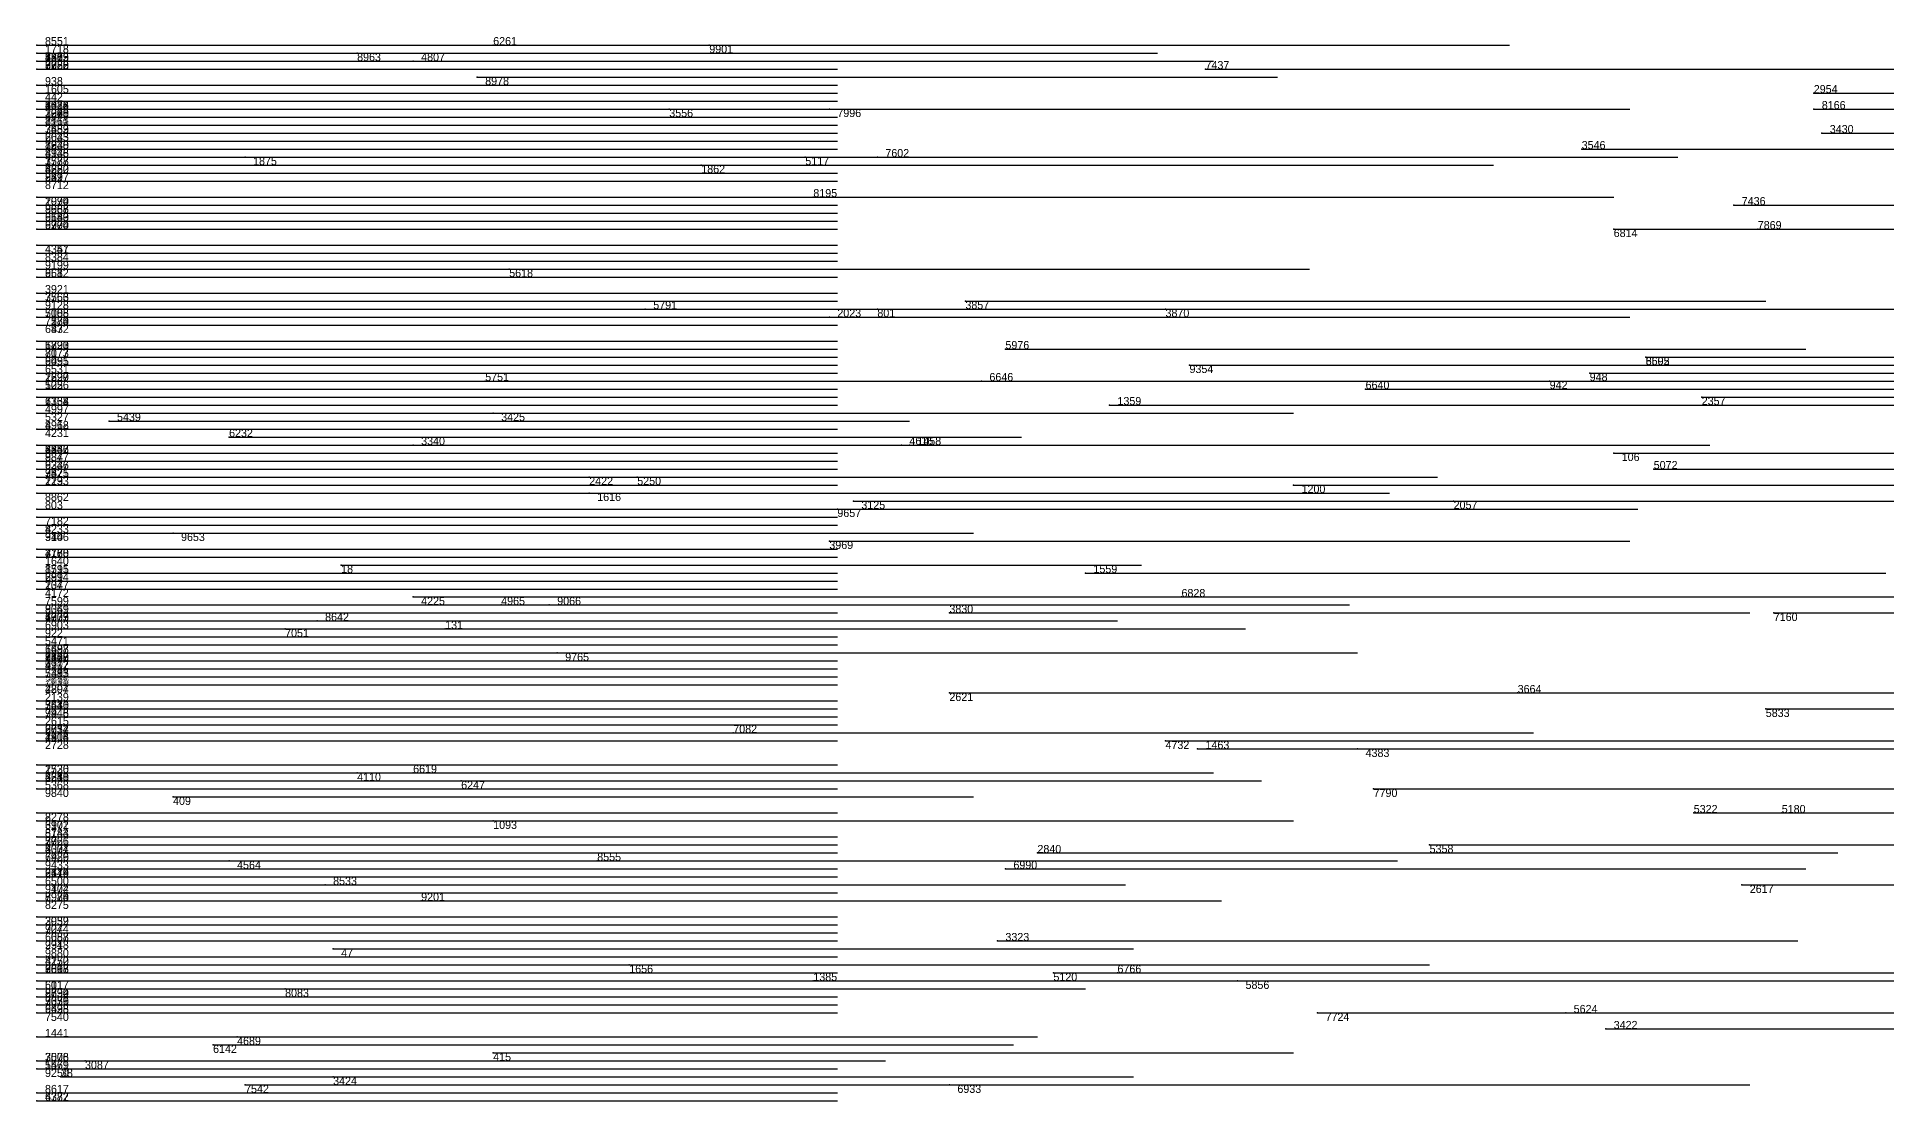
# Model space of a CAD drawing. Extents: x 0 to 1.1, y 0 to 1.
# Drawn here: x 0 to 0.231, y 0.365 to 0.498 of the extents above; entities that cross this region are included whole.
import ezdxf

# ---------------------------------------------------------------- set-up
doc = ezdxf.new("R2010")
doc.units = 0
for name, color, linetype in [('Normals', 1, 'CONTINUOUS'), ('Source_points', 5, 'CONTINUOUS'), ('Text', 3, 'CONTINUOUS')]:
    doc.layers.add(name, color=color, linetype=linetype)

msp = doc.modelspace()

# ---------------------------------------------------------------- linework, layer by layer
at = {"layer": 'Normals', "color": 1}
for p, q in [((0, 0.497, 0.115), (0.1, 0.497, 0.115)), ((0, 0.497, 0.124), (0.1, 0.497, 0.124)), ((0.057, 0.497), (0.157, 0.497)), ((0.084, 0.497, 1), (0.184, 0.497, 1)), ((0, 0.496, 0.75), (0.1, 0.496, 0.75)), ((0, 0.496, 0.703), (0.1, 0.496, 0.703)), ((0, 0.495, 0.282), (0.1, 0.495, 0.282)), ((0, 0.495, 0.206), (0.1, 0.495, 0.206)), ((0, 0.495, 0.222), (0.1, 0.495, 0.222)), ((0.04, 0.496, 1), (0.14, 0.496, 1)), ((0.047, 0.495, 1), (0.147, 0.495, 1)), ((0, 0.494, 0.915), (0.1, 0.494, 0.915)), ((0, 0.494, 0.859), (0.1, 0.494, 0.859)), ((0, 0.494, 0.504), (0.1, 0.494, 0.504)), ((0, 0.494, 0.788), (0.1, 0.494, 0.788)), ((0.055, 0.493, 1), (0.155, 0.493, 1)), ((0.146, 0.494), (0.246, 0.494)), ((0, 0.492, 0.397), (0.1, 0.492, 0.397)), ((0, 0.491, 0.244), (0.1, 0.491, 0.244)), ((0, 0.49, 0.317), (0.1, 0.49, 0.317)), ((0, 0.49, 0.351), (0.1, 0.49, 0.351)), ((0, 0.49, 0.236), (0.1, 0.49, 0.236)), ((0, 0.49, 0.406), (0.1, 0.49, 0.406)), ((0, 0.49, 0.598), (0.1, 0.49, 0.598)), ((0, 0.49, 0.043), (0.1, 0.49, 0.043)), ((0.222, 0.491, 1), (0.322, 0.491, 1)), ((0, 0.489, 0.403), (0.1, 0.489, 0.403)), ((0, 0.489, 0.364), (0.1, 0.489, 0.364)), ((0, 0.489, 0.81), (0.1, 0.489, 0.81)), ((0, 0.488, 0.457), (0.1, 0.488, 0.457)), ((0, 0.488, 0.54), (0.1, 0.488, 0.54)), ((0, 0.488, 0.784), (0.1, 0.488, 0.784)), ((0, 0.488, 0.733), (0.1, 0.488, 0.733)), ((0.079, 0.489), (0.179, 0.489)), ((0.099, 0.489, 1), (0.199, 0.489, 1)), ((0.222, 0.489, 1), (0.322, 0.489, 1)), ((0, 0.487, 0.708), (0.1, 0.487, 0.708)), ((0, 0.487, 0.75), (0.1, 0.487, 0.75)), ((0, 0.487, 0.615), (0.1, 0.487, 0.615)), ((0, 0.486, 0.681), (0.1, 0.486, 0.681)), ((0, 0.486, 0.288), (0.1, 0.486, 0.288)), ((0, 0.486, 0.526), (0.1, 0.486, 0.526)), ((0, 0.486, 0.17), (0.1, 0.486, 0.17)), ((0.223, 0.486, 1), (0.323, 0.486, 1)), ((0, 0.485, 0.298), (0.1, 0.485, 0.298)), ((0, 0.485, 0.062), (0.1, 0.485, 0.062)), ((0, 0.485, 0.829), (0.1, 0.485, 0.829)), ((0, 0.484, 0.345), (0.1, 0.484, 0.345)), ((0, 0.484, 0.492), (0.1, 0.484, 0.492)), ((0, 0.483, 0.397), (0.1, 0.483, 0.397)), ((0, 0.483, 0.171), (0.1, 0.483, 0.171)), ((0.026, 0.483, 1), (0.126, 0.483, 1)), ((0.096, 0.483), (0.196, 0.483)), ((0.105, 0.483), (0.205, 0.483)), ((0.193, 0.484, 1), (0.293, 0.484, 1)), ((0, 0.482, 0.201), (0.1, 0.482, 0.201)), ((0, 0.482, 0.498), (0.1, 0.482, 0.498)), ((0, 0.482, 0.392), (0.1, 0.482, 0.392)), ((0, 0.482, 0.511), (0.1, 0.482, 0.511)), ((0, 0.482, 0.972), (0.1, 0.482, 0.972)), ((0, 0.481, 0.32), (0.1, 0.481, 0.32)), ((0, 0.481, 0.352), (0.1, 0.481, 0.352)), ((0, 0.481, 0.568), (0.1, 0.481, 0.568)), ((0, 0.481, 0.486), (0.1, 0.481, 0.486)), ((0.083, 0.482), (0.182, 0.482)), ((0, 0.48, 0.696), (0.1, 0.48, 0.696)), ((0, 0.478, 0.29), (0.1, 0.478, 0.29)), ((0, 0.478, 0.904), (0.1, 0.478, 0.904)), ((0, 0.477, 0.29), (0.1, 0.477, 0.29)), ((0, 0.476, 0.871), (0.1, 0.476, 0.871)), ((0, 0.476, 0.091), (0.1, 0.476, 0.091)), ((0, 0.476, 0.941), (0.1, 0.476, 0.941)), ((0.097, 0.478, 1), (0.197, 0.478, 1)), ((0.212, 0.477, 1), (0.312, 0.477, 1)), ((0, 0.475, 0.691), (0.1, 0.475, 0.691)), ((0, 0.475, 0.028), (0.1, 0.475, 0.028)), ((0, 0.475, 0.784), (0.1, 0.475, 0.784)), ((0, 0.475, 0.563), (0.1, 0.475, 0.563)), ((0, 0.474, 0.416), (0.1, 0.474, 0.416)), ((0.197, 0.474, 1), (0.297, 0.474, 1)), ((0.215, 0.474), (0.315, 0.474)), ((0, 0.472, 0.97), (0.1, 0.472, 0.97)), ((0, 0.471, 0.38), (0.1, 0.471, 0.38)), ((0, 0.471, 0.977), (0.1, 0.471, 0.977)), ((0, 0.47, 0.473), (0.1, 0.47, 0.473)), ((0, 0.469, 0.927), (0.1, 0.469, 0.927)), ((0.059, 0.469), (0.159, 0.469)), ((0, 0.468, 0.269), (0.1, 0.468, 0.269)), ((0, 0.466, 0.596), (0.1, 0.466, 0.596)), ((0, 0.466, 0.388), (0.1, 0.466, 0.388)), ((0, 0.465, 0.653), (0.1, 0.465, 0.653)), ((0, 0.465, 0.626), (0.1, 0.465, 0.626)), ((0.116, 0.465), (0.216, 0.465)), ((0, 0.464, 0.75), (0.1, 0.464, 0.75)), ((0, 0.463, 0.663), (0.1, 0.463, 0.663)), ((0, 0.463, 0.76), (0.1, 0.463, 0.76)), ((0, 0.463, 0.989), (0.1, 0.463, 0.989)), ((0, 0.463, 0.537), (0.1, 0.463, 0.537)), ((0.076, 0.464), (0.176, 0.464)), ((0.099, 0.463), (0.199, 0.463)), ((0.105, 0.464, 1), (0.205, 0.464, 1)), ((0.141, 0.464, 1), (0.241, 0.464, 1)), ((0, 0.462, 0.921), (0.1, 0.462, 0.921)), ((0, 0.462, 0.493), (0.1, 0.462, 0.493)), ((0, 0.462, 0.621), (0.1, 0.462, 0.621)), ((0, 0.46, 0.678), (0.1, 0.46, 0.678)), ((0, 0.46, 0.135), (0.1, 0.46, 0.135)), ((0, 0.46, 0.265), (0.1, 0.46, 0.265)), ((0, 0.459, 0.966), (0.1, 0.459, 0.966)), ((0, 0.458, 0.119), (0.1, 0.458, 0.119)), ((0.121, 0.459), (0.221, 0.459)), ((0.201, 0.458), (0.301, 0.458)), ((0.201, 0.458, 1), (0.301, 0.458, 1)), ((0, 0.457, 0.559), (0.1, 0.457, 0.559)), ((0, 0.457, 0.351), (0.1, 0.457, 0.351)), ((0, 0.456, 0.272), (0.1, 0.456, 0.272)), ((0, 0.456, 0.716), (0.1, 0.456, 0.716)), ((0, 0.456, 0.779), (0.1, 0.456, 0.779)), ((0.144, 0.457, 1), (0.244, 0.457, 1)), ((0.194, 0.456), (0.294, 0.456)), ((0, 0.455, 0.742), (0.1, 0.455, 0.742)), ((0, 0.455, 0.28), (0.1, 0.455, 0.28)), ((0, 0.454, 0.961), (0.1, 0.454, 0.961)), ((0, 0.453, 0.633), (0.1, 0.453, 0.633)), ((0, 0.453, 0.045), (0.1, 0.453, 0.045)), ((0, 0.453, 0.614), (0.1, 0.453, 0.614)), ((0.056, 0.455), (0.156, 0.455)), ((0.118, 0.455), (0.218, 0.455)), ((0.166, 0.454, 1), (0.266, 0.454, 1)), ((0.189, 0.455, 1), (0.289, 0.455, 1)), ((0.208, 0.453), (0.308, 0.453)), ((0, 0.452, 0.82), (0.1, 0.452, 0.82)), ((0, 0.451, 0.278), (0.1, 0.451, 0.278)), ((0.057, 0.451, 1), (0.157, 0.451, 1)), ((0.134, 0.452), (0.234, 0.452)), ((0, 0.449, 0.173), (0.1, 0.449, 0.173)), ((0, 0.449, 0.067), (0.1, 0.449, 0.067)), ((0, 0.449, 0.185), (0.1, 0.449, 0.185)), ((0.009, 0.45, 1), (0.109, 0.45, 1)), ((0, 0.447, 0.327), (0.1, 0.447, 0.327)), ((0, 0.446, 0.726), (0.1, 0.446, 0.726)), ((0, 0.446, 0.662), (0.1, 0.446, 0.662)), ((0, 0.446, 0.996), (0.1, 0.446, 0.996)), ((0, 0.446, 0.62), (0.1, 0.446, 0.62)), ((0.024, 0.448), (0.123, 0.448)), ((0.047, 0.447, 1), (0.147, 0.447, 1)), ((0.108, 0.447), (0.208, 0.447)), ((0.109, 0.447, 1), (0.209, 0.447, 1)), ((0.197, 0.446, 1), (0.297, 0.446, 1)), ((0, 0.445, 0.927), (0.1, 0.445, 0.927)), ((0, 0.444, 0.56), (0.1, 0.444, 0.56)), ((0, 0.444, 0.406), (0.1, 0.444, 0.406)), ((0.202, 0.444, 1), (0.302, 0.444, 1)), ((0, 0.443, 0.672), (0.1, 0.443, 0.672)), ((0, 0.443, 0.887), (0.1, 0.443, 0.887)), ((0, 0.443, 0.816), (0.1, 0.443, 0.816)), ((0, 0.442, 0.635), (0.1, 0.442, 0.635)), ((0, 0.442, 0.739), (0.1, 0.442, 0.739)), ((0.069, 0.443), (0.169, 0.443)), ((0.075, 0.443), (0.175, 0.443)), ((0.157, 0.442), (0.257, 0.442)), ((0, 0.441, 0.356), (0.1, 0.441, 0.356)), ((0, 0.439, 0.577), (0.1, 0.439, 0.577)), ((0.069, 0.441), (0.169, 0.441)), ((0.1, 0.439), (0.2, 0.439)), ((0.102, 0.44), (0.202, 0.44)), ((0.177, 0.44, 1), (0.277, 0.44, 1)), ((0, 0.438, 0.335), (0.1, 0.438, 0.335)), ((0, 0.437, 0.994), (0.1, 0.437, 0.994)), ((0, 0.436, 0.968), (0.1, 0.436, 0.968)), ((0, 0.436, 0.058), (0.1, 0.436, 0.058)), ((0, 0.436, 0.289), (0.1, 0.436, 0.289)), ((0.017, 0.436), (0.117, 0.436)), ((0.099, 0.435, 1), (0.199, 0.435, 1)), ((0, 0.434, 0.604), (0.1, 0.434, 0.604)), ((0, 0.434, 0.323), (0.1, 0.434, 0.323)), ((0, 0.433, 0.885), (0.1, 0.433, 0.885)), ((0, 0.433, 0.624), (0.1, 0.433, 0.624)), ((0, 0.431, 0.294), (0.1, 0.431, 0.294)), ((0, 0.431, 0.013), (0.1, 0.431, 0.013)), ((0, 0.43, 0.625), (0.1, 0.43, 0.625)), ((0, 0.43, 0.939), (0.1, 0.43, 0.939)), ((0, 0.43, 0.217), (0.1, 0.43, 0.217)), ((0.038, 0.432, 1), (0.138, 0.432, 1)), ((0.131, 0.431, 1), (0.231, 0.431, 1)), ((0, 0.429, 0.906), (0.1, 0.429, 0.906)), ((0, 0.429, 0.42), (0.1, 0.429, 0.42)), ((0.047, 0.428), (0.147, 0.428)), ((0.143, 0.428, 1), (0.243, 0.428, 1)), ((0, 0.427, 0.135), (0.1, 0.427, 0.135)), ((0, 0.426, 0.275), (0.1, 0.426, 0.275)), ((0, 0.426, 0.993), (0.1, 0.426, 0.993)), ((0, 0.426, 0.402), (0.1, 0.426, 0.402)), ((0.058, 0.427), (0.158, 0.427)), ((0.064, 0.427, 1), (0.164, 0.427, 1)), ((0.114, 0.426, 1), (0.214, 0.426, 1)), ((0.217, 0.426, 1), (0.317, 0.426, 1)), ((0, 0.425, 0.292), (0.1, 0.425, 0.292)), ((0, 0.425, 0.085), (0.1, 0.425, 0.085)), ((0, 0.425, 0.852), (0.1, 0.425, 0.852)), ((0, 0.424, 0.065), (0.1, 0.424, 0.065)), ((0, 0.423, 0.783), (0.1, 0.423, 0.783)), ((0.031, 0.424, 1), (0.131, 0.424, 1)), ((0.035, 0.425, 1), (0.135, 0.425, 1)), ((0.051, 0.424), (0.151, 0.424)), ((0, 0.422, 0.817), (0.1, 0.422, 0.817)), ((0, 0.421, 0.175), (0.1, 0.421, 0.175)), ((0, 0.421, 0.468), (0.1, 0.421, 0.468)), ((0, 0.421, 0.435), (0.1, 0.421, 0.435)), ((0, 0.421, 0.811), (0.1, 0.421, 0.811)), ((0.065, 0.421, 1), (0.165, 0.421, 1)), ((0, 0.42, 0.908), (0.1, 0.42, 0.908)), ((0, 0.42, 0.445), (0.1, 0.42, 0.445)), ((0, 0.42, 0.72), (0.1, 0.42, 0.72)), ((0, 0.42, 0.012), (0.1, 0.42, 0.012)), ((0, 0.42, 0.409), (0.1, 0.42, 0.409)), ((0, 0.42, 0.938), (0.1, 0.42, 0.938)), ((0, 0.42, 0.53), (0.1, 0.42, 0.53)), ((0, 0.419, 0.673), (0.1, 0.419, 0.673)), ((0, 0.419, 0.88), (0.1, 0.419, 0.88)), ((0, 0.419, 0.44), (0.1, 0.419, 0.44)), ((0, 0.419, 0.572), (0.1, 0.419, 0.572)), ((0, 0.418, 0.523), (0.1, 0.418, 0.523)), ((0, 0.418, 0.171), (0.1, 0.418, 0.171)), ((0, 0.417, 0.184), (0.1, 0.417, 0.184)), ((0, 0.417, 0.442), (0.1, 0.417, 0.442)), ((0, 0.417, 0.776), (0.1, 0.417, 0.776)), ((0, 0.417, 0.504), (0.1, 0.417, 0.504)), ((0, 0.417, 0.705), (0.1, 0.417, 0.705)), ((0, 0.417, 0.104), (0.1, 0.417, 0.104)), ((0.114, 0.416, 1), (0.214, 0.416, 1)), ((0.185, 0.416, 1), (0.285, 0.416, 1)), ((0, 0.415, 0.181), (0.1, 0.415, 0.181)), ((0, 0.414, 0.318), (0.1, 0.414, 0.318)), ((0, 0.414, 0.093), (0.1, 0.414, 0.093)), ((0, 0.414, 0.337), (0.1, 0.414, 0.337)), ((0, 0.414, 0.913), (0.1, 0.414, 0.913)), ((0, 0.414, 0.774), (0.1, 0.414, 0.774)), ((0.216, 0.414, 1), (0.316, 0.414, 1)), ((0, 0.413, 0.303), (0.1, 0.413, 0.303)), ((0, 0.412, 0.71), (0.1, 0.412, 0.71)), ((0, 0.412, 0.167), (0.1, 0.412, 0.167)), ((0, 0.411, 0.214), (0.1, 0.411, 0.214)), ((0, 0.41, 0.604), (0.1, 0.41, 0.604)), ((0, 0.41, 0.571), (0.1, 0.41, 0.571)), ((0, 0.41, 0.836), (0.1, 0.41, 0.836)), ((0, 0.41, 0.855), (0.1, 0.41, 0.855)), ((0.087, 0.411, 1), (0.187, 0.411, 1)), ((0.141, 0.41, 1), (0.241, 0.41, 1)), ((0.145, 0.409, 1), (0.245, 0.409, 1)), ((0.165, 0.409), (0.265, 0.409)), ((0, 0.407, 0.138), (0.1, 0.407, 0.138)), ((0, 0.406, 0.991), (0.1, 0.406, 0.991)), ((0, 0.406, 0.103), (0.1, 0.406, 0.103)), ((0, 0.405, 0.288), (0.1, 0.405, 0.288)), ((0, 0.405, 0.068), (0.1, 0.405, 0.068)), ((0, 0.405, 0.113), (0.1, 0.405, 0.113)), ((0, 0.405, 0.857), (0.1, 0.405, 0.857)), ((0.04, 0.406), (0.14, 0.406)), ((0.047, 0.406, 1), (0.147, 0.406, 1)), ((0.053, 0.405), (0.153, 0.405)), ((0, 0.404, 0.401), (0.1, 0.404, 0.401)), ((0.017, 0.403, 1), (0.117, 0.403, 1)), ((0.167, 0.404), (0.267, 0.404)), ((0, 0.401, 0.976), (0.1, 0.401, 0.976)), ((0, 0.4, 0.953), (0.1, 0.4, 0.953)), ((0, 0.4, 0.564), (0.1, 0.4, 0.564)), ((0, 0.4, 0.927), (0.1, 0.4, 0.927)), ((0.057, 0.4, 1), (0.157, 0.4, 1)), ((0.207, 0.401), (0.307, 0.401)), ((0.218, 0.401, 1), (0.318, 0.401, 1)), ((0, 0.398, 0.277), (0.1, 0.398, 0.277)), ((0, 0.398, 0.891), (0.1, 0.398, 0.891)), ((0, 0.398, 0.418), (0.1, 0.398, 0.418)), ((0, 0.398, 0.711), (0.1, 0.398, 0.711)), ((0, 0.397, 0.986), (0.1, 0.397, 0.986)), ((0, 0.397, 0.74), (0.1, 0.397, 0.74)), ((0, 0.396, 0.248), (0.1, 0.396, 0.248)), ((0, 0.396, 0.488), (0.1, 0.396, 0.488)), ((0, 0.396, 0.471), (0.1, 0.396, 0.471)), ((0.125, 0.396, 1), (0.225, 0.396, 1)), ((0.174, 0.397), (0.274, 0.397)), ((0, 0.395, 0.727), (0.1, 0.395, 0.727)), ((0, 0.394, 0.531), (0.1, 0.394, 0.531)), ((0, 0.394, 0.054), (0.1, 0.394, 0.054)), ((0, 0.393, 0.623), (0.1, 0.393, 0.623)), ((0, 0.393, 1), (0.1, 0.393, 1)), ((0.024, 0.395, 1), (0.124, 0.395, 1)), ((0.07, 0.395), (0.17, 0.395)), ((0.121, 0.394, 1), (0.221, 0.394, 1)), ((0, 0.392, 0.793), (0.1, 0.392, 0.793)), ((0, 0.391, 0.035), (0.1, 0.391, 0.035)), ((0, 0.391, 0.978), (0.1, 0.391, 0.978)), ((0, 0.391, 0.579), (0.1, 0.391, 0.579)), ((0, 0.391, 0.818), (0.1, 0.391, 0.818)), ((0.036, 0.392), (0.136, 0.392)), ((0.213, 0.392, 1), (0.313, 0.392, 1)), ((0, 0.39, 0.438), (0.1, 0.39, 0.438)), ((0, 0.39, 0.119), (0.1, 0.39, 0.119)), ((0.048, 0.39), (0.148, 0.39)), ((0, 0.388, 0.187), (0.1, 0.388, 0.187)), ((0, 0.387, 0.996), (0.1, 0.387, 0.996)), ((0, 0.387, 0.561), (0.1, 0.387, 0.561)), ((0, 0.386, 0.189), (0.1, 0.386, 0.189)), ((0, 0.386, 0.006), (0.1, 0.386, 0.006)), ((0, 0.386, 0.931), (0.1, 0.386, 0.931)), ((0, 0.385, 0.157), (0.1, 0.385, 0.157)), ((0, 0.385, 0.776), (0.1, 0.385, 0.776)), ((0.037, 0.384), (0.137, 0.384)), ((0.12, 0.385), (0.22, 0.385)), ((0, 0.383, 0.264), (0.1, 0.383, 0.264)), ((0, 0.383, 0.604), (0.1, 0.383, 0.604)), ((0, 0.383, 0.062), (0.1, 0.383, 0.062)), ((0, 0.382, 0.637), (0.1, 0.382, 0.637)), ((0, 0.382, 0.602), (0.1, 0.382, 0.602)), ((0.074, 0.382), (0.174, 0.382)), ((0, 0.381, 0.722), (0.1, 0.381, 0.722)), ((0, 0.381, 0.037), (0.1, 0.381, 0.037)), ((0, 0.38, 0.227), (0.1, 0.38, 0.227)), ((0, 0.379, 0.495), (0.1, 0.379, 0.495)), ((0, 0.379, 0.396), (0.1, 0.379, 0.396)), ((0.031, 0.379), (0.131, 0.379)), ((0.097, 0.38, 1), (0.197, 0.38, 1)), ((0.127, 0.381, 1), (0.227, 0.381, 1)), ((0.135, 0.381, 1), (0.235, 0.381, 1)), ((0.15, 0.38), (0.25, 0.38)), ((0, 0.378, 0.598), (0.1, 0.378, 0.598)), ((0, 0.378, 0.752), (0.1, 0.378, 0.752)), ((0, 0.378, 0.716), (0.1, 0.378, 0.716)), ((0, 0.378, 0.377), (0.1, 0.378, 0.377)), ((0, 0.378, 0.494), (0.1, 0.378, 0.494)), ((0, 0.377, 0.562), (0.1, 0.377, 0.562)), ((0, 0.377, 0.357), (0.1, 0.377, 0.357)), ((0, 0.377, 0.488), (0.1, 0.377, 0.488)), ((0, 0.376, 0.777), (0.1, 0.376, 0.777)), ((0.16, 0.376), (0.26, 0.376)), ((0.191, 0.376, 1), (0.291, 0.376, 1)), ((0, 0.373, 0.199), (0.1, 0.373, 0.199)), ((0.022, 0.372), (0.122, 0.372)), ((0.025, 0.373), (0.125, 0.373)), ((0.196, 0.374, 1), (0.296, 0.374, 1)), ((0, 0.37, 0.797), (0.1, 0.37, 0.797)), ((0, 0.37, 0.355), (0.1, 0.37, 0.355)), ((0, 0.37, 0.311), (0.1, 0.37, 0.311)), ((0, 0.37, 0.838), (0.1, 0.37, 0.838)), ((0.006, 0.37, 1), (0.106, 0.37, 1)), ((0.057, 0.371), (0.157, 0.371)), ((0, 0.369, 0.216), (0.1, 0.369, 0.216)), ((0.003, 0.368, 1), (0.103, 0.368, 1)), ((0.037, 0.368, 1), (0.137, 0.368, 1)), ((0, 0.366, 0.739), (0.1, 0.366, 0.739)), ((0, 0.366, 0.808), (0.1, 0.366, 0.808)), ((0.026, 0.367), (0.126, 0.367)), ((0.114, 0.367, 1), (0.214, 0.367, 1)), ((0, 0.365, 0.681), (0.1, 0.365, 0.681))]:
    msp.add_line(p, q, dxfattribs=at)
at = {"layer": 'Source_points', "color": 5}
for p in [(0, 0.497, 0.115), (0, 0.497, 0.124), (0.057, 0.497), (0.084, 0.497, 1), (0, 0.496, 0.75), (0, 0.496, 0.703), (0, 0.495, 0.282), (0, 0.495, 0.206), (0, 0.495, 0.222), (0.04, 0.496, 1), (0.047, 0.495, 1), (0, 0.494, 0.915), (0, 0.494, 0.859), (0, 0.494, 0.504), (0, 0.494, 0.788), (0.055, 0.493, 1), (0.146, 0.494), (0, 0.492, 0.397), (0, 0.491, 0.244), (0, 0.49, 0.317), (0, 0.49, 0.351), (0, 0.49, 0.236), (0, 0.49, 0.406), (0, 0.49, 0.598), (0, 0.49, 0.043), (0.222, 0.491, 1), (0, 0.489, 0.403), (0, 0.489, 0.364), (0, 0.489, 0.81), (0, 0.488, 0.457), (0, 0.488, 0.54), (0, 0.488, 0.784), (0, 0.488, 0.733), (0.079, 0.489), (0.099, 0.489, 1), (0.222, 0.489, 1), (0, 0.487, 0.708), (0, 0.487, 0.75), (0, 0.487, 0.615), (0, 0.486, 0.681), (0, 0.486, 0.288), (0, 0.486, 0.526), (0, 0.486, 0.17), (0.223, 0.486, 1), (0, 0.485, 0.298), (0, 0.485, 0.062), (0, 0.485, 0.829), (0, 0.484, 0.345), (0, 0.484, 0.492), (0, 0.483, 0.397), (0, 0.483, 0.171), (0.026, 0.483, 1), (0.096, 0.483), (0.105, 0.483), (0.193, 0.484, 1), (0, 0.482, 0.201), (0, 0.482, 0.498), (0, 0.482, 0.392), (0, 0.482, 0.511), (0, 0.482, 0.972), (0, 0.481, 0.32), (0, 0.481, 0.352), (0, 0.481, 0.568), (0, 0.481, 0.486), (0.083, 0.482), (0, 0.48, 0.696), (0, 0.478, 0.29), (0, 0.478, 0.904), (0, 0.477, 0.29), (0, 0.476, 0.871), (0, 0.476, 0.091), (0, 0.476, 0.941), (0.097, 0.478, 1), (0.212, 0.477, 1), (0, 0.475, 0.691), (0, 0.475, 0.028), (0, 0.475, 0.784), (0, 0.475, 0.563), (0, 0.474, 0.416), (0.197, 0.474, 1), (0.215, 0.474), (0, 0.472, 0.97), (0, 0.471, 0.38), (0, 0.471, 0.977), (0, 0.47, 0.473), (0, 0.469, 0.927), (0.059, 0.469), (0, 0.468, 0.269), (0, 0.466, 0.596), (0, 0.466, 0.388), (0, 0.465, 0.653), (0, 0.465, 0.626), (0.116, 0.465), (0, 0.464, 0.75), (0, 0.463, 0.663), (0, 0.463, 0.76), (0, 0.463, 0.989), (0, 0.463, 0.537), (0.076, 0.464), (0.099, 0.463), (0.105, 0.464, 1), (0.141, 0.464, 1), (0, 0.462, 0.921), (0, 0.462, 0.493), (0, 0.462, 0.621), (0, 0.46, 0.678), (0, 0.46, 0.135), (0, 0.46, 0.265), (0, 0.459, 0.966), (0, 0.458, 0.119), (0.121, 0.459), (0.201, 0.458), (0.201, 0.458, 1), (0, 0.457, 0.559), (0, 0.457, 0.351), (0, 0.456, 0.272), (0, 0.456, 0.716), (0, 0.456, 0.779), (0.144, 0.457, 1), (0.194, 0.456), (0, 0.455, 0.742), (0, 0.455, 0.28), (0, 0.454, 0.961), (0, 0.453, 0.633), (0, 0.453, 0.045), (0, 0.453, 0.614), (0.056, 0.455), (0.118, 0.455), (0.166, 0.454, 1), (0.189, 0.455, 1), (0.208, 0.453), (0, 0.452, 0.82), (0, 0.451, 0.278), (0.057, 0.451, 1), (0.134, 0.452), (0, 0.449, 0.173), (0, 0.449, 0.067), (0, 0.449, 0.185), (0.009, 0.45, 1), (0, 0.447, 0.327), (0, 0.446, 0.726), (0, 0.446, 0.662), (0, 0.446, 0.996), (0, 0.446, 0.62), (0.024, 0.448), (0.047, 0.447, 1), (0.108, 0.447), (0.109, 0.447, 1), (0.197, 0.446, 1), (0, 0.445, 0.927), (0, 0.444, 0.56), (0, 0.444, 0.406), (0.202, 0.444, 1), (0, 0.443, 0.672), (0, 0.443, 0.887), (0, 0.443, 0.816), (0, 0.442, 0.635), (0, 0.442, 0.739), (0.069, 0.443), (0.075, 0.443), (0.157, 0.442), (0, 0.441, 0.356), (0, 0.439, 0.577), (0.069, 0.441), (0.1, 0.439), (0.102, 0.44), (0.177, 0.44, 1), (0, 0.438, 0.335), (0, 0.437, 0.994), (0, 0.436, 0.968), (0, 0.436, 0.058), (0, 0.436, 0.289), (0.017, 0.436), (0.099, 0.435, 1), (0, 0.434, 0.604), (0, 0.434, 0.323), (0, 0.433, 0.885), (0, 0.433, 0.624), (0, 0.431, 0.294), (0, 0.431, 0.013), (0, 0.43, 0.625), (0, 0.43, 0.939), (0, 0.43, 0.217), (0.038, 0.432, 1), (0.131, 0.431, 1), (0, 0.429, 0.906), (0, 0.429, 0.42), (0.047, 0.428), (0.143, 0.428, 1), (0, 0.427, 0.135), (0, 0.426, 0.275), (0, 0.426, 0.993), (0, 0.426, 0.402), (0.058, 0.427), (0.064, 0.427, 1), (0.114, 0.426, 1), (0.217, 0.426, 1), (0, 0.425, 0.292), (0, 0.425, 0.085), (0, 0.425, 0.852), (0, 0.424, 0.065), (0, 0.423, 0.783), (0.031, 0.424, 1), (0.035, 0.425, 1), (0.051, 0.424), (0, 0.422, 0.817), (0, 0.421, 0.175), (0, 0.421, 0.468), (0, 0.421, 0.435), (0, 0.421, 0.811), (0.065, 0.421, 1), (0, 0.42, 0.908), (0, 0.42, 0.445), (0, 0.42, 0.72), (0, 0.42, 0.012), (0, 0.42, 0.409), (0, 0.42, 0.938), (0, 0.42, 0.53), (0, 0.419, 0.673), (0, 0.419, 0.88), (0, 0.419, 0.44), (0, 0.419, 0.572), (0, 0.418, 0.523), (0, 0.418, 0.171), (0, 0.417, 0.184), (0, 0.417, 0.442), (0, 0.417, 0.776), (0, 0.417, 0.504), (0, 0.417, 0.705), (0, 0.417, 0.104), (0.114, 0.416, 1), (0.185, 0.416, 1), (0, 0.415, 0.181), (0, 0.414, 0.318), (0, 0.414, 0.093), (0, 0.414, 0.337), (0, 0.414, 0.913), (0, 0.414, 0.774), (0.216, 0.414, 1), (0, 0.413, 0.303), (0, 0.412, 0.71), (0, 0.412, 0.167), (0, 0.411, 0.214), (0, 0.41, 0.604), (0, 0.41, 0.571), (0, 0.41, 0.836), (0, 0.41, 0.855), (0.087, 0.411, 1), (0.141, 0.41, 1), (0.145, 0.409, 1), (0.165, 0.409), (0, 0.407, 0.138), (0, 0.406, 0.991), (0, 0.406, 0.103), (0, 0.405, 0.288), (0, 0.405, 0.068), (0, 0.405, 0.113), (0, 0.405, 0.857), (0.04, 0.406), (0.047, 0.406, 1), (0.053, 0.405), (0, 0.404, 0.401), (0.017, 0.403, 1), (0.167, 0.404), (0, 0.401, 0.976), (0, 0.4, 0.953), (0, 0.4, 0.564), (0, 0.4, 0.927), (0.057, 0.4, 1), (0.207, 0.401), (0.218, 0.401, 1), (0, 0.398, 0.277), (0, 0.398, 0.891), (0, 0.398, 0.418), (0, 0.398, 0.711), (0, 0.397, 0.986), (0, 0.397, 0.74), (0, 0.396, 0.248), (0, 0.396, 0.488), (0, 0.396, 0.471), (0.125, 0.396, 1), (0.174, 0.397), (0, 0.395, 0.727), (0, 0.394, 0.531), (0, 0.394, 0.054), (0, 0.393, 0.623), (0, 0.393, 1), (0.024, 0.395, 1), (0.07, 0.395), (0.121, 0.394, 1), (0, 0.392, 0.793), (0, 0.391, 0.035), (0, 0.391, 0.978), (0, 0.391, 0.579), (0, 0.391, 0.818), (0.036, 0.392), (0.213, 0.392, 1), (0, 0.39, 0.438), (0, 0.39, 0.119), (0.048, 0.39), (0, 0.388, 0.187), (0, 0.387, 0.996), (0, 0.387, 0.561), (0, 0.386, 0.189), (0, 0.386, 0.006), (0, 0.386, 0.931), (0, 0.385, 0.157), (0, 0.385, 0.776), (0.037, 0.384), (0.12, 0.385), (0, 0.383, 0.264), (0, 0.383, 0.604), (0, 0.383, 0.062), (0, 0.382, 0.637), (0, 0.382, 0.602), (0.074, 0.382), (0, 0.381, 0.722), (0, 0.381, 0.037), (0, 0.38, 0.227), (0, 0.379, 0.495), (0, 0.379, 0.396), (0.031, 0.379), (0.097, 0.38, 1), (0.127, 0.381, 1), (0.135, 0.381, 1), (0.15, 0.38), (0, 0.378, 0.598), (0, 0.378, 0.752), (0, 0.378, 0.716), (0, 0.378, 0.377), (0, 0.378, 0.494), (0, 0.377, 0.562), (0, 0.377, 0.357), (0, 0.377, 0.488), (0, 0.376, 0.777), (0.16, 0.376), (0.191, 0.376, 1), (0, 0.373, 0.199), (0.022, 0.372), (0.025, 0.373), (0.196, 0.374, 1), (0, 0.37, 0.797), (0, 0.37, 0.355), (0, 0.37, 0.311), (0, 0.37, 0.838), (0.006, 0.37, 1), (0.057, 0.371), (0, 0.369, 0.216), (0.003, 0.368, 1), (0.037, 0.368, 1), (0, 0.366, 0.739), (0, 0.366, 0.808), (0.026, 0.367), (0.114, 0.367, 1), (0, 0.365, 0.681)]:
    msp.add_point(p, dxfattribs=at)

# ---------------------------------------------------------------- texts
at = {"layer": 'Text', "color": 3}
for s, p in [('8551', (0.001, 0.497, 0.124)), ('1718', (0.001, 0.496, 0.115)), ('6261', (0.057, 0.497)), ('9901', (0.084, 0.496, 1)), ('4409', (0.001, 0.495, 0.222)), ('537', (0.001, 0.495, 0.282)), ('3262', (0.001, 0.495, 0.75)), ('3958', (0.001, 0.494, 0.915)), ('9720', (0.001, 0.494, 0.788)), ('7813', (0.001, 0.495, 0.703)), ('6256', (0.001, 0.494, 0.859)), ('7682', (0.001, 0.494, 0.504)), ('1585', (0.001, 0.495, 0.206)), ('8963', (0.04, 0.495, 1)), ('4807', (0.048, 0.495, 1)), ('7437', (0.146, 0.494)), ('938', (0.001, 0.492, 0.397)), ('8978', (0.056, 0.492, 1)), ('442', (0.001, 0.49, 0.351)), ('441', (0.001, 0.489, 0.403)), ('3388', (0.001, 0.489, 0.406)), ('2386', (0.001, 0.489, 0.236)), ('6322', (0.001, 0.489, 0.598)), ('6514', (0.001, 0.489, 0.043)), ('1605', (0.001, 0.491, 0.244)), ('10', (0.001, 0.489, 0.317)), ('2954', (0.222, 0.491, 1)), ('8166', (0.223, 0.489, 1)), ('3046', (0.001, 0.488, 0.784)), ('3360', (0.001, 0.488, 0.81)), ('8161', (0.001, 0.487, 0.733)), ('2291', (0.001, 0.488, 0.54)), ('2011', (0.001, 0.487, 0.708)), ('7496', (0.001, 0.487, 0.615)), ('1978', (0.001, 0.488, 0.364)), ('1294', (0.001, 0.487, 0.457)), ('3556', (0.079, 0.488)), ('7996', (0.1, 0.488, 1)), ('3632', (0.001, 0.486, 0.75)), ('7453', (0.001, 0.486, 0.526)), ('7589', (0.001, 0.486, 0.17)), ('2645', (0.001, 0.485, 0.681)), ('6033', (0.001, 0.485, 0.288)), ('3430', (0.224, 0.486, 1)), ('4148', (0.001, 0.483, 0.492)), ('3788', (0.001, 0.482, 0.498)), ('8648', (0.001, 0.484, 0.829)), ('8936', (0.001, 0.483, 0.171)), ('79', (0.001, 0.484, 0.345)), ('7230', (0.001, 0.484, 0.062)), ('7577', (0.001, 0.482, 0.511)), ('1330', (0.001, 0.484, 0.298)), ('1', (0.001, 0.482, 0.397)), ('1875', (0.027, 0.482, 1)), ('5117', (0.096, 0.482)), ('7602', (0.106, 0.483)), ('3546', (0.193, 0.484, 1)), ('4222', (0.001, 0.481, 0.486)), ('535', (0.001, 0.481, 0.201)), ('8330', (0.001, 0.481, 0.972)), ('822', (0.001, 0.48, 0.32)), ('949', (0.001, 0.48, 0.352)), ('6680', (0.001, 0.481, 0.392)), ('2517', (0.001, 0.48, 0.568)), ('1862', (0.083, 0.481)), ('8712', (0.001, 0.479, 0.696)), ('8195', (0.097, 0.478, 1)), ('8087', (0.001, 0.476, 0.091)), ('9558', (0.001, 0.476, 0.29)), ('9965', (0.001, 0.476, 0.941)), ('9559', (0.001, 0.475, 0.784)), ('9680', (0.001, 0.475, 0.563)), ('2990', (0.001, 0.477, 0.904)), ('6143', (0.001, 0.475, 0.871)), ('1074', (0.001, 0.477, 0.29)), ('7436', (0.213, 0.477, 1)), ('9270', (0.001, 0.474, 0.416)), ('670', (0.001, 0.474, 0.691)), ('6994', (0.001, 0.474, 0.028)), ('6814', (0.197, 0.473, 1)), ('7869', (0.215, 0.474)), ('4341', (0.001, 0.471, 0.97)), ('4357', (0.001, 0.471, 0.38)), ('8384', (0.001, 0.47, 0.977)), ('9199', (0.001, 0.469, 0.473)), ('9512', (0.001, 0.468, 0.927)), ('668', (0.001, 0.468, 0.269)), ('5618', (0.059, 0.468)), ('3921', (0.001, 0.466, 0.596)), ('3756', (0.001, 0.465, 0.653)), ('9128', (0.001, 0.464, 0.626)), ('7563', (0.001, 0.465, 0.388)), ('5791', (0.077, 0.464)), ('3857', (0.116, 0.464)), ('518', (0.001, 0.463, 0.663)), ('5105', (0.001, 0.463, 0.76)), ('7088', (0.001, 0.463, 0.75)), ('7184', (0.001, 0.462, 0.989)), ('7273', (0.001, 0.462, 0.537)), ('7580', (0.001, 0.462, 0.621)), ('2023', (0.1, 0.463)), ('801', (0.105, 0.463, 1)), ('3870', (0.141, 0.463, 1)), ('5790', (0.001, 0.459, 0.135)), ('643', (0.001, 0.461, 0.921)), ('6872', (0.001, 0.461, 0.493)), ('6821', (0.001, 0.459, 0.265)), ('1223', (0.001, 0.459, 0.678)), ('5976', (0.121, 0.459)), ('8073', (0.001, 0.458, 0.119)), ('9095', (0.001, 0.457, 0.351)), ('7177', (0.001, 0.458, 0.966)), ('6451', (0.001, 0.457, 0.559)), ('8695', (0.201, 0.457, 1)), ('6502', (0.201, 0.457)), ('6531', (0.001, 0.456, 0.779)), ('2227', (0.001, 0.455, 0.742)), ('2690', (0.001, 0.455, 0.716)), ('1329', (0.001, 0.455, 0.272)), ('5751', (0.056, 0.455)), ('6646', (0.119, 0.455)), ('9354', (0.144, 0.456, 1)), ('948', (0.194, 0.455)), ('5026', (0.001, 0.454, 0.28)), ('6368', (0.001, 0.452, 0.045)), ('7132', (0.001, 0.452, 0.614)), ('1256', (0.001, 0.454, 0.961)), ('1334', (0.001, 0.452, 0.633)), ('1359', (0.135, 0.452)), ('6640', (0.166, 0.454, 1)), ('942', (0.189, 0.454, 1)), ('2357', (0.208, 0.452)), ('4997', (0.001, 0.451, 0.82)), ('5327', (0.001, 0.45, 0.278)), ('5439', (0.01, 0.45, 1)), ('3425', (0.058, 0.45, 1)), ('4918', (0.001, 0.449, 0.067)), ('4231', (0.001, 0.448, 0.173)), ('8962', (0.001, 0.449, 0.185)), ('6232', (0.024, 0.448)), ('4347', (0.001, 0.446, 0.662)), ('3432', (0.001, 0.446, 0.327)), ('8377', (0.001, 0.445, 0.927)), ('9847', (0.001, 0.445, 0.62)), ('2252', (0.001, 0.446, 0.726)), ('6536', (0.001, 0.446, 0.996)), ('3340', (0.048, 0.447, 1)), ('4616', (0.109, 0.447)), ('1458', (0.11, 0.447, 1)), ('106', (0.198, 0.445, 1)), ('342', (0.001, 0.443, 0.672)), ('9237', (0.001, 0.444, 0.406)), ('9575', (0.001, 0.443, 0.816)), ('6346', (0.001, 0.444, 0.56)), ('7371', (0.001, 0.443, 0.887)), ('5072', (0.202, 0.444, 1)), ('219', (0.001, 0.442, 0.635)), ('1233', (0.001, 0.442, 0.739)), ('2422', (0.069, 0.442)), ('5250', (0.075, 0.442)), ('1200', (0.158, 0.441)), ('8862', (0.001, 0.44, 0.356)), ('803', (0.001, 0.439, 0.577)), ('1616', (0.07, 0.44)), ('9657', (0.1, 0.438)), ('3125', (0.103, 0.439)), ('2057', (0.177, 0.439, 1)), ('4233', (0.001, 0.436, 0.994)), ('823', (0.001, 0.436, 0.968)), ('7182', (0.001, 0.437, 0.335)), ('3406', (0.001, 0.435, 0.289)), ('914', (0.001, 0.435, 0.058)), ('9653', (0.018, 0.435)), ('3969', (0.099, 0.434, 1)), ('4768', (0.001, 0.433, 0.323)), ('3170', (0.001, 0.433, 0.604)), ('778', (0.001, 0.433, 0.885)), ('1640', (0.001, 0.432, 0.624)), ('8591', (0.001, 0.431, 0.013)), ('681', (0.001, 0.43, 0.625)), ('2994', (0.001, 0.43, 0.217)), ('2377', (0.001, 0.429, 0.906)), ('1715', (0.001, 0.431, 0.294)), ('1047', (0.001, 0.429, 0.939)), ('18', (0.038, 0.431, 1)), ('1559', (0.132, 0.431, 1)), ('4172', (0.001, 0.428, 0.42)), ('7599', (0.001, 0.427, 0.135)), ('4225', (0.048, 0.427)), ('4965', (0.058, 0.427)), ('9066', (0.065, 0.427, 1)), ('6828', (0.143, 0.428, 1)), ('4779', (0.001, 0.425, 0.275)), ('8341', (0.001, 0.426, 0.993)), ('9069', (0.001, 0.426, 0.402)), ('6075', (0.001, 0.425, 0.085)), ('7937', (0.001, 0.425, 0.852)), ('1303', (0.001, 0.425, 0.292)), ('8642', (0.036, 0.425, 1)), ('3830', (0.114, 0.426, 1)), ('7160', (0.217, 0.425, 1)), ('5471', (0.001, 0.422, 0.817)), ('922', (0.001, 0.423, 0.783)), ('6903', (0.001, 0.424, 0.065)), ('7051', (0.031, 0.423, 1)), ('131', (0.051, 0.424)), ('5302', (0.001, 0.42, 0.409)), ('8628', (0.001, 0.42, 0.811)), ('9448', (0.001, 0.42, 0.53)), ('6697', (0.001, 0.421, 0.468)), ('2100', (0.001, 0.42, 0.72)), ('2549', (0.001, 0.42, 0.012)), ('7479', (0.001, 0.42, 0.435)), ('1488', (0.001, 0.421, 0.175)), ('1857', (0.001, 0.42, 0.445)), ('9765', (0.066, 0.42, 1)), ('4912', (0.001, 0.419, 0.673)), ('5391', (0.001, 0.418, 0.88)), ('5483', (0.001, 0.418, 0.44)), ('9165', (0.001, 0.419, 0.572)), ('7235', (0.001, 0.419, 0.938)), ('7415', (0.001, 0.418, 0.171)), ('1797', (0.001, 0.419, 0.908)), ('4798', (0.001, 0.417, 0.442)), ('4511', (0.001, 0.417, 0.523)), ('4897', (0.001, 0.416, 0.776)), ('5027', (0.001, 0.417, 0.504)), ('9450', (0.001, 0.417, 0.104)), ('7836', (0.001, 0.417, 0.705)), ('2204', (0.001, 0.416, 0.184)), ('2139', (0.001, 0.415, 0.181)), ('2621', (0.114, 0.415, 1)), ('3664', (0.185, 0.416, 1)), ('3540', (0.001, 0.414, 0.318)), ('5416', (0.001, 0.414, 0.093)), ('9946', (0.001, 0.413, 0.774)), ('7631', (0.001, 0.414, 0.913)), ('7448', (0.001, 0.413, 0.337)), ('5833', (0.216, 0.413, 1)), ('9017', (0.001, 0.411, 0.167)), ('2615', (0.001, 0.412, 0.303)), ('2734', (0.001, 0.411, 0.71)), ('6852', (0.001, 0.411, 0.214)), ('7082', (0.087, 0.411, 1)), ('4418', (0.001, 0.41, 0.855)), ('2816', (0.001, 0.41, 0.836)), ('2728', (0.001, 0.409, 0.571)), ('1904', (0.001, 0.41, 0.604)), ('4732', (0.141, 0.409, 1)), ('1463', (0.146, 0.409, 1)), ('4383', (0.166, 0.408)), ('2536', (0.001, 0.406, 0.138)), ('1720', (0.001, 0.406, 0.991)), ('6619', (0.047, 0.406, 1)), ('4350', (0.001, 0.405, 0.103)), ('5641', (0.001, 0.405, 0.857)), ('5368', (0.001, 0.404, 0.113)), ('2218', (0.001, 0.405, 0.288)), ('2230', (0.001, 0.405, 0.068)), ('4110', (0.04, 0.405)), ('6247', (0.053, 0.404)), ('9840', (0.001, 0.403, 0.401)), ('409', (0.017, 0.402, 1)), ('7790', (0.167, 0.403)), ('5322', (0.207, 0.401)), ('5180', (0.218, 0.401, 1)), ('3971', (0.001, 0.399, 0.953)), ('8273', (0.001, 0.4, 0.927)), ('2278', (0.001, 0.4, 0.976)), ('6102', (0.001, 0.399, 0.564)), ('1093', (0.057, 0.399, 1)), ('5784', (0.001, 0.398, 0.891)), ('5761', (0.001, 0.397, 0.277)), ('8143', (0.001, 0.398, 0.711)), ('292', (0.001, 0.397, 0.986)), ('7066', (0.001, 0.397, 0.418)), ('4301', (0.001, 0.396, 0.74)), ('5077', (0.001, 0.396, 0.488)), ('2334', (0.001, 0.396, 0.248)), ('6489', (0.001, 0.395, 0.471)), ('7926', (0.001, 0.395, 0.727)), ('8555', (0.07, 0.395)), ('2840', (0.125, 0.396, 1)), ('5358', (0.174, 0.396)), ('9433', (0.001, 0.394, 0.054)), ('9114', (0.001, 0.393, 1)), ('2446', (0.001, 0.393, 0.623)), ('6679', (0.001, 0.393, 0.531)), ('6500', (0.001, 0.392, 0.793)), ('4564', (0.025, 0.394, 1)), ('8533', (0.037, 0.392)), ('6990', (0.122, 0.394, 1)), ('5978', (0.001, 0.39, 0.438)), ('9172', (0.001, 0.391, 0.579)), ('9404', (0.001, 0.391, 0.818)), ('8980', (0.001, 0.39, 0.978)), ('7924', (0.001, 0.39, 0.035)), ('9201', (0.048, 0.39)), ('2617', (0.214, 0.391, 1)), ('8275', (0.001, 0.389, 0.119)), ('3932', (0.001, 0.387, 0.187)), ('9244', (0.001, 0.386, 0.931)), ('2059', (0.001, 0.387, 0.561)), ('707', (0.001, 0.386, 0.996)), ('6088', (0.001, 0.385, 0.189)), ('6657', (0.001, 0.385, 0.006)), ('3323', (0.121, 0.385)), ('9318', (0.001, 0.384, 0.776)), ('9880', (0.001, 0.383, 0.062)), ('2943', (0.001, 0.384, 0.157)), ('47', (0.038, 0.383)), ('4152', (0.001, 0.382, 0.264)), ('3818', (0.001, 0.381, 0.637)), ('8270', (0.001, 0.382, 0.604)), ('9805', (0.001, 0.381, 0.602)), ('6067', (0.001, 0.381, 0.722)), ('7695', (0.001, 0.381, 0.037)), ('1656', (0.074, 0.381)), ('6766', (0.135, 0.381, 1)), ('51', (0.001, 0.379, 0.227)), ('8894', (0.001, 0.378, 0.716)), ('9630', (0.001, 0.378, 0.494)), ('6017', (0.001, 0.379, 0.396)), ('2732', (0.001, 0.378, 0.495)), ('8083', (0.031, 0.378)), ('1385', (0.097, 0.38, 1)), ('5120', (0.127, 0.38, 1)), ('5856', (0.151, 0.379)), ('5631', (0.001, 0.377, 0.598)), ('9376', (0.001, 0.377, 0.377)), ('9495', (0.001, 0.376, 0.357)), ('9628', (0.001, 0.376, 0.488)), ('7059', (0.001, 0.377, 0.752)), ('6433', (0.001, 0.376, 0.562)), ('5624', (0.192, 0.376, 1)), ('7540', (0.001, 0.375, 0.777)), ('7724', (0.161, 0.375)), ('3422', (0.197, 0.374, 1)), ('1441', (0.001, 0.373, 0.199)), ('6142', (0.022, 0.371)), ('4689', (0.025, 0.372)), ('3506', (0.001, 0.37, 0.355)), ('5461', (0.001, 0.369, 0.311)), ('7078', (0.001, 0.37, 0.838)), ('1579', (0.001, 0.369, 0.797)), ('3087', (0.006, 0.369, 1)), ('415', (0.057, 0.37)), ('9250', (0.001, 0.368, 0.216)), ('38', (0.003, 0.368, 1)), ('3424', (0.037, 0.367, 1)), ('4777', (0.001, 0.365, 0.739)), ('8617', (0.001, 0.366, 0.808)), ('6382', (0.001, 0.365, 0.681)), ('7542', (0.026, 0.366)), ('6933', (0.115, 0.366, 1))]:
    msp.add_text(s, height=0.001, dxfattribs=at).set_placement(p)

doc.saveas('drawing.dxf')
